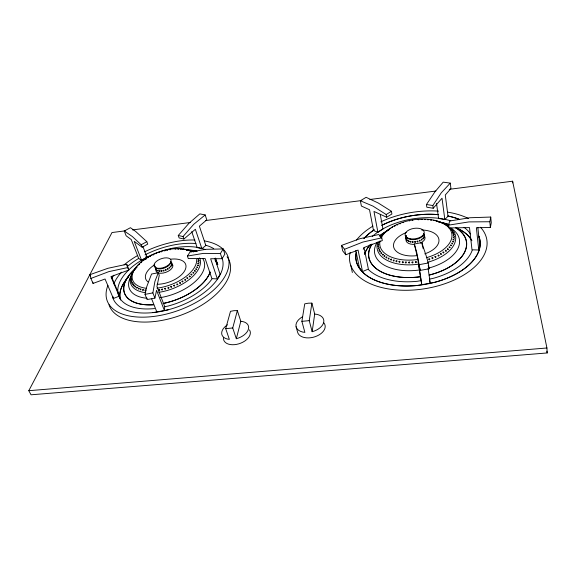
<?xml version="1.0" encoding="UTF-8"?>
<svg xmlns="http://www.w3.org/2000/svg" width="576" height="576" viewBox="0 0 576 576"><rect width="100%" height="100%" fill="white"/><g stroke="black" fill="none" stroke-linecap="round" stroke-linejoin="round"><path stroke-width="0.86" d="M164.743 306.677L164.412 310.507L156.55 290.268L154.915 298.102L147.096 299.563L145.015 294.372L146.786 286.567L151.567 274.025L158.306 272.736L159.278 275.285L156.938 286.502L164.743 306.677L168.149 306.043A51.97 27.173 -20.2 0 0 211.91 279.065M159.336 252.526L158.753 252.59M314.705 314.064A14.234 8.777 -14.7 0 1 323.777 321.883A14.234 8.777 -14.7 0 1 312.156 331.711L314.705 314.064L311.89 303.127L308.354 303.185L304.733 303.847L301.889 321.343L304.877 332.388A14.234 8.777 -14.7 0 1 295.999 326.254A14.234 8.777 -14.7 0 1 302.587 316.757M312.156 331.711L309.24 320.645L311.89 303.127M478.757 250.006L476.374 227.722L490.363 227.484L491.27 222.761L490.73 217.051L469.807 217.75L449.669 221.004L448.596 225.144L448.956 227.945L469.498 227.592L471.996 249.797L478.757 250.006L479.722 245.225L477.842 227.47M490.363 227.484L489.816 221.746L490.73 217.051M154.915 298.102L152.87 292.896L154.944 281.347L158.306 272.736M146.182 258.811L145.354 259.438M240.797 321.271A13.975 8.381 -18.8 0 1 248.465 329.04A13.975 8.381 -18.8 0 1 236.326 338.731L240.797 321.271L237.341 310.63L233.993 310.68L230.494 311.321L225.706 328.644L229.356 339.379A13.975 8.381 -18.8 0 1 227.513 324.792M170.683 249.653L169.675 249.71M236.326 338.731L232.733 327.974L237.341 310.63M406.289 235.879L406.238 237.139L406.346 235.901M182.714 249.12L183.895 249.214L182.923 249.199M155.801 267.422L155.57 266.99M428.573 219.737L427.514 219.758M150.206 256.594L150.61 256.19M449.266 189.317L512.618 181.202L546.926 347.99L547.2 352.951L31.039 394.798L28.8 390.694L111.996 232.538L125.381 230.825M164.988 250.848L164.333 250.841M137.506 265.831L137.93 265.284M217.354 278.914L210.636 258.746L222.077 258.703L224.834 254.102L223.186 248.933L205.963 249.322L190.058 252.014L187.409 256.054L188.302 258.588L205.121 258.523L211.903 278.633L217.354 278.914L220.082 274.277L214.841 258.358M222.077 258.703L220.406 253.519L223.186 248.933M134.582 269.287C135.554 267.833 133.668 270.778 134.618 269.359M161.071 252.007L161.532 251.654M433.231 208.246L432.842 205.517L441.302 192.78L450.274 183.118L443.203 182.153L434.938 191.858L426.449 204.516L426.845 207.23L433.231 208.246L442.022 198.223L444.83 219.528L438.581 218.484L436.529 203.458M197.77 258.336L198.799 258.97L198.043 258.343M381.06 237.29L381.326 236.729L380.93 237.067M137.599 265.702L137.923 265.284M139.349 263.981C138.283 265.471 140.465 262.548 139.378 264.082M143.662 260.633L143.885 260.309L143.374 260.69M201.888 248.681L195.35 229.291L183.902 239.04L183.031 236.556L193.68 224.345L205.186 214.934L206.784 219.852L199.382 226.159L205.834 245.52L201.888 248.681L197.172 247.579L191.729 231.624M183.902 239.04L179.129 237.953L178.258 235.476L188.906 223.337L199.85 213.869L205.186 214.934M385.452 232.078C384.43 233.23 386.791 230.789 385.567 231.955M175.046 249.12L176.011 249.127M444.83 219.528L448.02 216.266L445.277 194.998L450.943 188.525L450.274 183.118M145.98 259.063L145.44 259.517M153.677 254.902L153.202 254.909M387.475 230.45C386.294 231.581 388.814 229.176 387.569 230.371M147.888 257.767L148.349 257.4M397.742 224.597L397.26 224.928M394.675 226.087L395.114 225.706L394.51 226.051M397.015 224.899L397.757 224.489M403.351 222.631L402.948 222.595M377.906 232.308L373.975 211.442L386.683 217.231L391.896 213.991L391.421 211.298L378.158 202.954L366.098 197.316L360.346 200.772L361.39 206.035L369.526 209.743L373.507 230.53L377.906 232.308L382.968 229.133L380.254 214.358M360.346 200.772L372.974 206.114L386.201 214.538L391.421 211.298M399.787 223.762L400.651 223.394L400.111 223.79M167.702 250.279L166.882 250.265M433.181 220.327L433.706 220.32M141.624 260.352L134.186 241.337L142.135 247.212L147.751 244.102L146.815 241.654L135.583 231.386L130.428 227.693L124.258 231.019L126.158 235.814L131.263 239.594L138.715 258.545L141.624 260.352L147.067 257.299L142.927 246.557M155.88 253.728L156.391 253.505M124.258 231.019L132.286 236.484L141.185 244.764L146.815 241.654M418.003 219.73L418.982 219.758M362.527 271.577L368.374 269.057L364.025 247.543L382.32 240.588L381.809 237.838L378.835 234.511L360.058 238.666L341.51 245.419L342.713 250.884L345.758 254.758L358.063 250.078L362.527 271.577L359.402 267.638L355.817 250.531M119.21 296.136L110.952 276.617L128.772 270.058L126.734 264.269L107.95 268.286L90.014 274.644L90.878 278.446L93.067 283.421L105.041 279.014L113.407 298.519L119.21 296.136L118.26 292.694L111.413 276.494M341.51 245.419L344.556 249.271L362.909 242.042L381.809 237.838M90.878 278.446L108.842 271.627L127.757 267.566L128.772 270.058M412.236 220.334L412.87 220.306M409.291 220.882L409.723 220.882M145.015 294.372L152.87 292.896M414.324 244.008L421.891 242.582C424.303 251.316 428.27 259.654 429.062 268.783L420.242 270.403L418.219 262.346L421.769 284.688L417.679 258.322L414.324 244.008L416.772 252.619L420.242 270.403M152.993 312.624L168.25 309.794M419.328 264.643L428.191 263.002M421.222 280.577L417.406 281.275A56.066 31.241 -8.9 0 1 368.388 269.532M429.559 279.058L432.619 278.496A56.066 31.241 -8.9 0 0 472.219 250.243M232.733 327.974L225.706 328.644M309.24 320.645L301.889 321.343M187.409 256.054L203.386 253.39L220.406 253.519M448.596 225.144L468.857 221.911L489.816 221.746M132.516 229.91L190.512 222.48M205.682 220.536L361.829 200.527M369.857 199.498L435.881 191.03M28.8 390.694L546.926 347.99M424.872 219.665L425.52 219.528L424.872 219.406M430.546 219.852L431.568 220.032L430.531 220.032M442.289 222.876L441.065 222.466L442.282 222.883M434.088 220.572L434.455 220.543L434.03 220.378M426.449 204.516L432.842 205.517M443.909 223.711L444.564 223.942M187.841 249.948C189.526 250.387 186.113 249.588 187.783 250.02M178.258 235.476L183.031 236.556M189.814 250.596C188.158 250.222 191.549 251.014 189.842 250.632M191.578 251.345C190.116 250.934 193.298 251.878 191.729 251.388M444.002 223.697L443.383 223.466L444.557 223.934M445.889 224.791C444.341 224.093 447.97 225.727 446.04 224.856M447.955 226.138C446.105 225.266 449.726 227.023 447.862 226.145M170.734 262.152L171.13 262.267L170.791 261.626M145.922 256.226L147.067 257.299M171.331 262.483L171.893 263.225L171.274 262.368M90.014 274.644L90.634 276.055M151.704 298.994L156.816 311.911M141.185 244.764L142.135 247.212M429.394 280.771L430.301 283.133L428.083 268.488M424.57 236.318L424.202 235.087L424.577 236.333M126.734 264.269L127.757 267.566M296.093 326.743L297.59 332.143A14.162 8.813 -14.7 0 0 315.367 336.622A14.162 8.813 -14.7 0 0 323.878 322.848M428.198 265.565L429.062 268.783M422.539 246.218L423.202 248.681M112.896 296.582L113.407 298.519M92.772 282.139L93.067 283.421M344.556 249.271L345.758 254.758M350.863 265.63L352.354 272.527M546.84 351.187L547.2 352.951M386.201 214.538L386.683 217.231M421.891 242.582L422.323 245.405M512.618 181.202L512.748 182.923M227.066 256.781A64.051 33.847 -20.2 0 1 184.738 313.711A64.051 33.847 -20.2 0 1 108.986 304.718M204.372 240.912A64.31 33.653 -20.2 0 1 221.213 281.952A64.31 33.653 -20.2 0 1 144.893 317.131A64.31 33.653 -20.2 0 1 107.914 285.365M111.384 278.705A64.31 33.653 -20.2 0 1 113.897 275.191M124.02 264.902A64.31 33.653 -20.2 0 1 137.678 255.485M144.518 251.856A64.31 33.653 -20.2 0 1 194.911 240.005M222.091 258.149A58.111 30.398 -20.2 0 1 176.386 307.274A58.111 30.398 -20.2 0 1 112.457 296.474M113.803 283.903A58.111 30.398 -20.2 0 1 121.514 272.174M127.166 266.695A58.111 30.398 -20.2 0 1 138.823 258.314M145.015 254.88A58.111 30.398 -20.2 0 1 195.941 243.526M205.481 245.174A58.111 30.398 -20.2 0 1 213.725 248.616M480.506 227.246A69.394 38.7 -8.9 0 1 428.558 288.065A69.394 38.7 -8.9 0 1 350.158 252.367M356.45 240.077A69.394 38.7 -8.9 0 1 372.96 226.08M380.909 221.825A69.394 38.7 -8.9 0 1 438.581 211.126M447.444 212.119A69.394 38.7 -8.9 0 1 468.454 218.498M356.306 252.526A62.698 34.949 -8.9 0 0 420.991 285.019A62.698 34.949 -8.9 0 0 478.778 236.088A62.755 34.978 -8.9 0 1 434.614 282.348L417.478 285.466A62.755 34.978 -8.9 0 1 356.198 252.54M364.039 238.45A62.698 34.949 -8.9 0 1 374.191 229.846M381.607 225.475A62.698 34.949 -8.9 0 1 438.624 214.668M447.998 216.036A62.698 34.949 -8.9 0 1 459.101 219.269A62.755 34.978 -8.9 0 0 447.97 216.014M363.938 238.45A62.755 34.978 -8.9 0 1 374.105 229.838M382.306 225.065A62.755 34.978 -8.9 0 1 438.588 214.646M210.074 272.174A45.734 23.904 -20.1 0 1 162.986 303.494A45.886 23.983 -20.1 0 0 210.254 272.066M135.706 268.459A45.734 23.904 -20.1 0 0 153.626 304.74A45.886 23.983 -20.1 0 1 137.052 267.17M186.278 250.042A45.734 23.904 -20.1 0 1 193.01 250.589M194.616 250.87A45.734 23.904 -20.1 0 1 196.913 251.388M186.372 249.869A45.886 23.983 -20.1 0 1 197.042 251.222M120.593 299.858A51.703 27.302 -20.2 0 1 128.794 276.602M364.399 254.527A55.764 31.37 -8.8 0 1 370.267 244.778M456.257 227.858A55.764 31.37 -8.8 0 1 471.859 240.775A55.822 31.399 -8.8 0 0 456.235 227.837M458.51 229.759A49.334 27.482 -8.9 0 1 429.077 275.076A49.5 27.569 -8.9 0 0 455.947 227.794M372.017 244.231A49.334 27.482 -8.9 0 0 420.746 276.682A49.5 27.569 -8.9 0 1 371.866 244.123M379.75 235.886A49.334 27.482 -8.9 0 1 386.309 231.437M440.172 222.35A49.334 27.482 -8.9 0 1 448.79 224.654M455.825 227.952A49.334 27.482 -8.9 0 1 457.877 229.291M364.594 253.714A55.822 31.399 -8.8 0 1 370.166 244.771M379.274 236.045A49.5 27.569 -8.9 0 1 389.218 229.658M438.545 221.882A49.5 27.569 -8.9 0 1 448.891 224.489M196.646 259.394A33.761 17.338 -20 0 1 156.96 288.166M146.268 288.288A33.761 17.338 -20 0 1 141.962 261.367A33.761 17.338 -20 0 1 191.671 251.806M170.568 259.193A21.269 11.002 -20.1 0 1 184.853 270.49A21.269 11.002 -20.1 0 1 157.133 284.27M148.003 281.88A21.269 11.002 -20.1 0 1 154.728 264.758M172.57 264.557A8.914 4.572 -20 0 1 165.593 272.434A8.914 4.572 -20 0 1 155.866 270.23M170.863 261.929A8.316 4.234 -20 0 1 162.994 268.488A8.316 4.234 -20 0 1 154.966 266.155M202.774 258.653A39.78 20.686 -20.1 0 1 160.229 297.648M147.362 298.289A39.78 20.686 -20.1 0 1 130.81 276.602M199.62 257.854A36.792 18.994 -20.1 0 1 158.825 292.349M145.757 292.709A36.792 18.994 -20.1 0 1 136.872 266.818M182.815 249.372A36.792 18.994 -20.1 0 1 184.507 249.516M186.149 249.732A36.792 18.994 -20.1 0 1 193.514 251.957M363.247 249.379A56.066 31.241 -8.9 0 1 363.881 247.745M372.197 236.57A56.066 31.241 -8.9 0 1 443.16 218.981M444.031 219.146A56.066 31.241 -8.9 0 1 450.821 220.853M464.04 227.304A56.066 31.241 -8.9 0 1 470.398 233.935M249.48 329.897A13.91 8.417 -18.8 0 1 238.673 343.872A13.91 8.417 -18.8 0 1 223.538 337.493M120.492 299.887A51.761 27.331 -20.2 0 1 128.707 276.602M215.438 258.07A51.97 27.173 -20.2 0 1 217.138 264.751M154.606 308.563A51.97 27.173 -20.2 0 1 125.402 273.485A51.97 27.173 -20.2 0 1 205.121 249.566M381.204 237.794A36.439 19.951 -9.1 0 1 441.295 222.487A36.439 19.951 -9.1 0 1 426.319 257.71M417.55 259.524A36.439 19.951 -9.1 0 1 380.088 240.811M421.682 229.975A22.946 12.65 -9 0 1 438.926 239.558A22.946 12.65 -9 0 1 424.771 253.85M416.282 255.715A22.946 12.65 -9 0 1 394.07 248.278A22.946 12.65 -9 0 1 406.267 232.589M424.685 236.498A9.619 5.263 -9.1 0 1 420.372 243.014M414.727 244.361A9.619 5.263 -9.1 0 1 406.31 238.63M423.727 233.568A8.978 4.874 -9.2 0 1 414.893 239.566A8.978 4.874 -9.2 0 1 405.936 235.649M451.375 228.413A42.919 23.782 -9 0 1 429.235 267.955M419.566 269.971A42.919 23.782 -9 0 1 376.992 242.51M450.785 227.952A39.701 21.852 -9 0 1 427.694 262.282M418.918 264.132A39.701 21.852 -9 0 1 377.899 241.963M380.873 236.794A39.701 21.852 -9 0 1 388.829 229.694M438.221 221.688A39.701 21.852 -9 0 1 448.862 226.411M414.562 241.891C415.75 244.008 416.246 239.94 414.562 241.891M453.29 235.49L454.306 236.34L453.29 235.49M384.084 256.133C385.027 258.142 385.351 253.93 384.084 256.133M405.878 237.355L406.008 238.5L405.878 237.355M423.936 236.635L424.217 237.715L423.936 236.635M403.344 262.102C402.185 264.542 401.645 260.1 403.344 262.102M131.782 282.989C132.422 284.45 132.545 280.836 131.782 282.989M132.782 272.39L132.235 273.456L132.782 272.39M139.154 288.475C138.391 290.75 137.93 286.855 139.154 288.475M390.586 259.553C391.572 261.814 392.119 257.443 390.586 259.553M159.804 289.973C158.695 292.255 158.227 288.094 159.804 289.973M379.174 247.824C378.655 250.106 377.914 247.169 379.174 247.824M421.351 239.659C422.042 241.747 422.46 237.535 421.351 239.659M451.433 245.57C450.194 246.773 450.302 243.36 451.433 245.57M133.646 285.574C134.287 287.381 134.604 283.514 133.646 285.574M412.157 241.891C413.208 244.138 413.964 240.235 412.157 241.891M415.339 261.994C416.434 264.47 417.19 259.999 415.339 261.994M428.746 259.121C429.775 261.619 430.589 257.285 428.746 259.121M165.305 269.87C166.284 271.908 166.831 267.955 165.305 269.87M379.836 251.705C380.65 253.39 380.916 249.458 379.836 251.705M422.935 238.277C423.274 240.595 423.806 236.578 422.935 238.277M170.532 266.155C170.863 268.438 171.583 265.003 170.532 266.155M181.98 281.29C182.909 283.543 183.694 279.706 181.98 281.29M378.77 244.152L378.022 245.095L378.77 244.152M406.022 238.68L406.404 239.774L406.022 238.68M130.932 280.022C131.522 281.059 131.558 277.898 130.932 280.022M169.15 267.602C169.733 269.798 170.366 265.889 169.15 267.602M170.683 286.74C171.67 289.015 172.426 284.926 170.683 286.74M199.087 260.467L198.022 259.927L199.087 260.467M409.968 241.538C410.803 243.878 411.761 240.214 409.968 241.538M156.154 269.798L156.816 270.756L156.154 269.798M145.807 290.318C144.792 292.55 144.504 288.461 145.807 290.318M406.793 239.875C407.124 242.208 408.168 239.314 406.793 239.875M408.139 240.847C408.722 243.223 409.788 239.897 408.139 240.847M439.034 255.622C437.702 257.623 437.623 253.332 439.034 255.622M446.321 250.942C445.01 252.583 445.09 248.638 446.321 250.942M190.166 276.466C188.906 278.129 188.878 274.442 190.166 276.466M198.353 265.594C197.071 266.407 197.258 263.837 198.353 265.594M383.386 254.513C382.493 256.903 382.14 252.922 383.386 254.513M398.938 261.684C399.866 264.125 400.752 259.711 398.938 261.684M137.34 287.611C136.505 289.822 136.303 285.919 137.34 287.611M131.537 275.098L132.07 274.147L131.537 275.098M171.9 265.457L171.461 264.492L171.9 265.457M195.329 271.058C194.047 272.318 194.17 269.1 195.329 271.058M388.195 258.487C388.987 260.784 389.794 256.478 388.195 258.487M453.47 241.848C452.124 242.554 452.491 239.782 453.47 241.848M163.13 270.533C164.03 272.642 164.866 268.848 163.13 270.533M411.941 262.246C412.877 264.773 413.899 260.345 411.941 262.246M133.294 284.054C132.61 286.272 132.444 282.658 133.294 284.054M131.242 281.477C131.659 282.982 132.091 279.41 131.242 281.477M168.934 287.856C167.602 289.994 167.501 285.818 168.934 287.856M131.09 276.754L131.602 275.882L131.09 276.754M143.41 289.915C142.315 292.075 142.272 287.993 143.41 289.915M180.562 282.989C179.208 284.947 179.194 280.915 180.562 282.989M378.972 250.006C379.57 251.719 380.138 247.846 378.972 250.006M157.378 270.482C157.838 272.599 158.99 269.892 157.378 270.482M378.058 246.593C378.691 247.874 379.073 244.397 378.058 246.593M419.342 240.653C420.019 242.842 420.905 238.644 419.342 240.653M423.734 233.849L424.303 235.015L423.734 233.849M160.985 270.864C161.762 273.017 162.806 269.489 160.985 270.864M134.957 286.61C135.346 288.72 136.217 284.825 134.957 286.61M395.993 261.072C396.734 263.549 397.872 259.207 395.993 261.072M130.896 278.352C131.27 279.439 131.645 276.3 130.896 278.352M159.026 270.85C159.646 273.01 160.805 269.834 159.026 270.85M381.002 253.166C381.521 255.233 382.392 251.143 381.002 253.166M449.993 247.457C448.567 248.652 448.999 245.167 449.993 247.457M386.035 257.292C386.626 259.61 387.677 255.384 386.035 257.292M434.938 256.68C435.622 259.243 436.946 255.226 434.938 256.68M408.578 262.325C409.349 264.888 410.638 260.525 408.578 262.325M453.478 232.668L452.398 231.926L453.478 232.668M378.259 243.029L378.965 242.194L378.259 243.029M186.854 277.898C187.488 280.166 188.726 276.703 186.854 277.898M140.234 289.224C140.666 291.506 141.782 287.568 140.234 289.224M442.937 252.158C443.484 254.65 444.888 251.086 442.937 252.158M164.65 288.59C165.341 290.981 166.586 286.942 164.65 288.59M167.386 268.769C167.861 271.015 169.013 267.12 167.386 268.769M155.455 268.769C156.535 272.066 154.8 265.385 155.455 268.769M177.782 284.429C176.292 286.351 176.537 282.283 177.782 284.429M172.145 264.348L171.619 263.268L172.145 264.348M193.831 272.93C192.391 274.19 192.794 270.886 193.831 272.93M454.342 238.104L453.305 237.319L454.342 238.104M393.221 260.309C393.775 262.807 395.143 258.552 393.221 260.309M197.597 267.43C196.135 268.25 196.654 265.579 197.597 267.43M417.038 241.358C417.672 243.641 418.954 239.558 417.038 241.358M405.281 262.224C405.886 264.823 407.419 260.539 405.281 262.224M161.618 289.296C162.158 291.715 163.627 287.741 161.618 289.296M431.935 257.89C432.461 260.503 434.088 256.514 431.935 257.89M452.592 243.778C451.08 244.476 451.764 241.625 452.592 243.778M133.157 271.57L133.726 270.59L133.157 271.57M199.102 262.145L198.043 261.562L199.102 262.145M185.695 279.958C184.126 281.578 184.644 277.769 185.695 279.958M173.686 285.444C174.182 287.856 175.752 284.04 173.686 285.444M440.489 253.728C440.87 256.262 442.591 252.706 440.489 253.728M448.286 249.307C446.674 250.466 447.43 246.938 448.286 249.307M384.206 233.237L383.35 234.194L384.206 233.237M190.994 274.27C191.376 276.451 192.953 273.485 190.994 274.27M196.582 269.294C195.019 270.137 195.746 267.343 196.582 269.294M391.565 227.794L392.566 227.03L391.608 227.75M382.651 234.994L381.83 235.922L382.651 234.994M454.046 240.019L453.031 239.191L454.046 240.019M198.857 263.887L197.813 263.261L198.857 263.887M454.054 234.454L453.002 233.654L454.054 234.454M140.962 262.714L141.725 261.922L140.962 262.714M135.67 268.006L136.318 267.034L135.67 268.006M180.274 248.94L181.447 249.005L180.274 248.94M389.232 229.262L390.182 228.456L389.282 229.219M177.718 248.918L178.877 248.94L177.718 248.918M421.142 219.542L422.388 219.506L421.142 219.542M438.595 221.602L439.834 221.954L438.595 221.602M451.505 229.378L450.374 228.701L451.505 229.378M435.974 220.882L437.213 221.177L435.974 220.882M452.621 231.005L451.555 230.256L452.621 231.005M185.076 249.401L186.221 249.595L185.076 249.401M217.764 264.535A51.703 27.302 -20.2 0 0 215.114 260.122A51.761 27.331 -20.2 0 1 217.764 264.528M158.407 268.344A8.95 4.55 -20 0 0 171.094 260.784A8.95 4.55 -20 0 0 158.126 260.172A8.95 4.55 -20 0 0 158.407 268.344M410.011 238.716A9.662 5.234 -9.2 0 0 424.231 232.402A9.662 5.234 -9.2 0 0 409.738 229.601A9.662 5.234 -9.2 0 0 410.011 238.716"/></g></svg>
